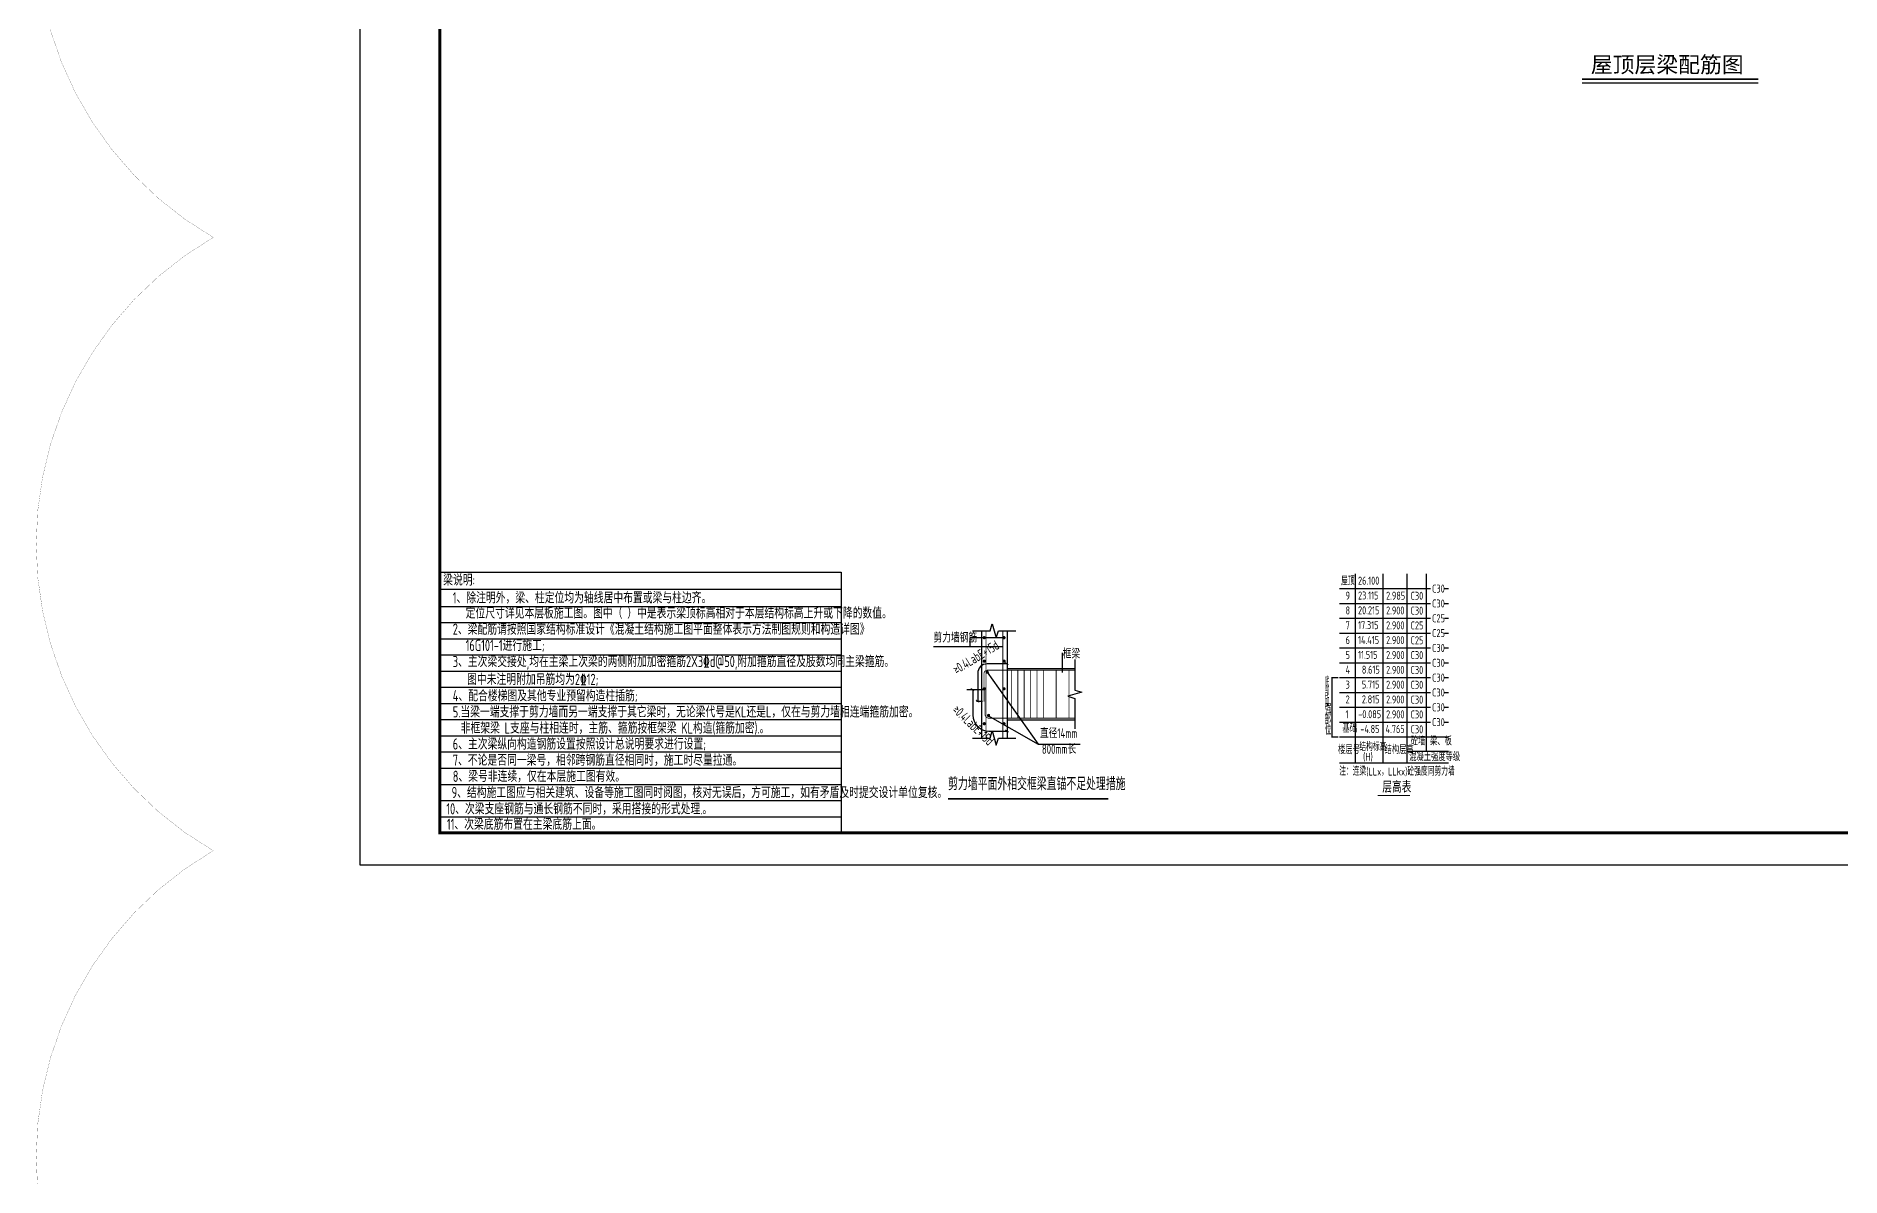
# Model space of a CAD drawing. Extents: x -668857 to 185752, y -270966 to 286822.
# Drawn here: x -114164 to -57771, y -188173 to -152530 of the extents above; entities that cross this region are included whole.
import ezdxf
from ezdxf.enums import TextEntityAlignment as Align

# ---------------------------------------------------------------- set-up
doc = ezdxf.new("R2010")
doc.units = 0
doc.header["$LTSCALE"] = 1000
doc.layers.get('0').update_dxf_attribs({"linetype": 'CONTINUOUS'})
for name, color, linetype in [('-TK', 7, 'CONTINUOUS'), ('DIM', 2, 'CONTINUOUS'), ('LINK', 6, 'CONTINUOUS'), ('REIND', 1, 'CONTINUOUS'), ('S-0-TEXT', 7, 'CONTINUOUS'), ('S-B表格', 2, 'CONTINUOUS'), ('S-引出线', 40, 'CONTINUOUS'), ('S-文字', 7, 'CONTINUOUS'), ('S-表格线', 54, 'CONTINUOUS'), ('TEXT', 2, 'CONTINUOUS'), ('THIN', 7, 'CONTINUOUS')]:
    doc.layers.add(name, color=color, linetype=linetype)
doc.layers.add('7549', color=9, linetype='CONTINUOUS', lineweight=18)
doc.layers.add('审图修改', color=2, linetype='CONTINUOUS', plot=False)
doc.styles.add('-宋体', font='', dxfattribs={"width": 0.7, "height": 300, "bigfont": '宋体.TTF'})
doc.styles.add('TSSD_Norm', font='Tssdeng.shx', dxfattribs={"bigfont": 'tssdchn.shx'})
doc.styles.add('TSSD_REIN', font='tssdeng.shx', dxfattribs={"width": 0.7, "height": 300, "bigfont": 'tssdchn.shx'})
doc.styles.get('-宋体').set_extended_font_data('SimSun')

# ---------------------------------------------------------------- blocks, each defined once
blk = doc.blocks.new('A1')
blk.add_lwpolyline([(0, 59400), (0, 0), (84100, 0), (84100, 59400)], close=True)
at = {"const_width": 100}
blk.add_lwpolyline([(2500, 58400), (2500, 1000), (83100, 1000), (83100, 58400)], close=True, dxfattribs=at)
blk = doc.blocks.new('B20200424131938')
at = {"layer": '7549', "const_width": 40}
blk.add_lwpolyline([(417, 3688), (217, 3688), (217, 1834), (417, 1834)], dxfattribs=at)
at = {"layer": 'S-0-TEXT'}
blk.add_lwpolyline([(1641, 0, 27, 27, 0), (2658, 0, 0, 0, 0)], format="xyseb", dxfattribs=at)
at = {"layer": 'S-B表格'}
for p, q in [((952, 1021), (952, 6932)), ((1817, 1021), (1817, 6932)), ((2567, 1021), (2567, 6932)), ((3167, 1385), (3167, 6932)), ((452, 6469), (3167, 6469)), ((452, 6469), (3167, 6469)), ((3167, 6469), (3298, 6469)), ((3167, 6469), (3298, 6469)), ((3167, 6469), (3298, 6469)), ((3731, 6469), (3862, 6469)), ((3731, 6469), (3862, 6469)), ((3731, 6469), (3862, 6469)), ((452, 6005), (3167, 6005)), ((452, 6005), (3167, 6005)), ((3167, 6005), (3298, 6005)), ((3167, 6005), (3298, 6005)), ((3167, 6005), (3298, 6005)), ((3731, 6005), (3862, 6005)), ((3731, 6005), (3862, 6005)), ((3731, 6005), (3862, 6005)), ((452, 5542), (3167, 5542)), ((452, 5542), (3167, 5542)), ((452, 5078), (3167, 5078)), ((452, 5078), (3167, 5078)), ((3167, 5542), (3298, 5542)), ((3167, 5542), (3298, 5542)), ((3167, 5542), (3298, 5542)), ((3167, 5078), (3298, 5078)), ((3167, 5078), (3298, 5078)), ((3167, 5078), (3298, 5078)), ((3731, 5542), (3862, 5542)), ((3731, 5542), (3862, 5542)), ((3731, 5542), (3862, 5542)), ((3731, 5078), (3862, 5078)), ((3731, 5078), (3862, 5078)), ((3731, 5078), (3862, 5078)), ((452, 4615), (3167, 4615)), ((3167, 4615), (3298, 4615)), ((3731, 4615), (3862, 4615)), ((452, 4151), (3167, 4151)), ((3167, 4151), (3298, 4151)), ((3731, 4151), (3862, 4151)), ((452, 3688), (3167, 3688)), ((3167, 3688), (3298, 3688)), ((3731, 3688), (3862, 3688)), ((452, 3224), (3167, 3224)), ((3167, 3224), (3298, 3224)), ((3731, 3224), (3862, 3224)), ((452, 2761), (3167, 2761)), ((452, 2297), (3167, 2297)), ((3167, 2761), (3298, 2761)), ((3167, 2297), (3298, 2297)), ((3731, 2761), (3862, 2761)), ((3731, 2297), (3862, 2297)), ((452, 1834), (3167, 1834)), ((452, 1834), (3862, 1834)), ((452, 1834), (2854, 1834)), ((452, 1834), (2854, 1834)), ((2567, 1385), (3862, 1385)), ((452, 1021), (3862, 1021))]:
    blk.add_line(p, q, dxfattribs=at)
at = {"style": 'TSSD_REIN'}
for s, width, p, p2 in [('底', 0.535575, (-3, 3408), (134, 3408)), ('部', 0.530918, (-3, 3100), (134, 3100)), ('加', 0.526341, (-3, 2774), (134, 2774))]:
    blk.add_text(s, height=285, dxfattribs=dict(at, width=width)).set_placement(p, p2, align=Align.FIT)
for s, height, width, p in [('强', 285, 0.535575, (-3, 2477)), ('部', 285, 0.535575, (-13, 2146)), ('位', 285, 0.535575, (-3, 1820)), ('砼墙', 250, 0.7, (2681, 1495)), ('梁、板', 250, 0.7, (3279, 1495))]:
    blk.add_text(s, height=height, dxfattribs=dict(at, width=width)).set_placement(p, align=Align.BOTTOM_LEFT)
for s, width, p in [('楼层号', 0.7, (405, 1299)), ('结构标高', 0.65, (1070, 1392)), ('(H)', 0.65, (1188, 1086)), ('结构层高', 0.7, (1860, 1299)), ('混凝土强度等级', 0.7, (2629, 1080))]:
    blk.add_text(s, height=250, dxfattribs=dict(at, width=width)).set_placement(p)
at = {"layer": 'S-0-TEXT', "style": 'TSSD_REIN', "width": 0.7}
blk.add_text('层高表', height=360, dxfattribs=at).set_placement((1790, 90))
at = {"layer": 'S-B表格', "style": 'TSSD_REIN'}
for s, width, p in [('屋顶', 0.65, (503, 6575)), ('26.100', 0.7, (1031, 6590)), ('9', 0.7, (642, 6123)), ('23.115', 0.7, (1031, 6126)), ('2.985', 0.7, (1907, 6121)), ('C30', 0.7, (2675, 6118)), ('C30', 0.65, (3345, 6341)), ('8', 0.7, (642, 5660)), ('20.215', 0.7, (1031, 5663)), ('2.900', 0.7, (1907, 5658)), ('C30', 0.7, (2675, 5654)), ('C30', 0.65, (3345, 5877)), ('C25', 0.65, (3345, 5414)), ('7', 0.7, (642, 5196)), ('17.315', 0.7, (1031, 5199)), ('2.900', 0.7, (1907, 5194)), ('C25', 0.7, (2675, 5191)), ('C25', 0.65, (3345, 4950)), ('6', 0.7, (642, 4733)), ('5', 0.7, (642, 4269)), ('14.415', 0.7, (1031, 4736)), ('11.515', 0.7, (1031, 4272)), ('2.900', 0.7, (1907, 4731)), ('2.900', 0.7, (1907, 4267)), ('C25', 0.7, (2675, 4727)), ('C30', 0.7, (2675, 4264)), ('C30', 0.65, (3345, 4487)), ('4', 0.7, (642, 3806)), ('8.615', 0.7, (1150, 3809)), ('2.900', 0.7, (1907, 3804)), ('C30', 0.7, (2675, 3800)), ('C30', 0.65, (3345, 4023)), ('3', 0.7, (642, 3342)), ('5.715', 0.7, (1150, 3345)), ('2.900', 0.7, (1907, 3340)), ('C30', 0.7, (2675, 3337)), ('C30', 0.65, (3345, 3560)), ('2', 0.7, (642, 2879)), ('2.815', 0.7, (1150, 2882)), ('2.900', 0.7, (1907, 2877)), ('C30', 0.7, (2675, 2873)), ('C30', 0.65, (3345, 3096)), ('C30', 0.65, (3345, 2633)), ('1', 0.7, (642, 2415)), ('-0.085', 0.7, (1038, 2418)), ('2.900', 0.7, (1907, 2413)), ('C30', 0.7, (2675, 2410)), ('C30', 0.65, (3345, 2169)), ('基础', 0.7, (545, 1974)), ('-4.85', 0.7, (1103, 1955)), ('4.765', 0.7, (1891, 1955)), ('C30', 0.7, (2675, 1946))]:
    blk.add_text(s, height=250, dxfattribs=dict(at, width=width)).set_placement(p)
at = {"layer": 'TEXT', "style": 'TSSD_REIN', "width": 0.65}
blk.add_text('注：连梁(LLx，LLkx)砼强度同剪力墙', height=250, dxfattribs=at).set_placement((443, 627))
blk = doc.blocks.new('A$C2E181E2C')
at = {"linetype": 'Continuous'}
for points in [[(1215, 5268), (1765, 5268), (1835, 5488), (1955, 5048), (2025, 5268), (2575, 5268)], [(1495, 5268), (1495, 1922)], [(2295, 5268), (2295, 1922)], [(2295, 4091), (4415, 4091)], [(4415, 4371), (4415, 3421), (4635, 3351), (4195, 3231), (4415, 3161), (4415, 2211)], [(2295, 2491), (4415, 2491)], [(1215, 1922), (1765, 1922), (1835, 2142), (1955, 1702), (2025, 1922), (2575, 1922)]]:
    blk.add_lwpolyline(points, dxfattribs=at)
at = {"linetype": 'Continuous', "const_width": 50}
blk.add_lwpolyline([(453, 25), (5462, 25)], dxfattribs=at)
at = {"layer": 'DIM'}
for p, q in [((2295, 4241), (1678, 4241)), ((1546, 3430), (1042, 3430)), ((1226, 3430), (1226, 2641)), ((1378, 3941), (1378, 3062)), ((1726, 2141), (2295, 2141))]:
    blk.add_line(p, q, dxfattribs=at)
at = {"layer": 'DIM', "const_width": 30}
for points in [[(2232, 4284), (2336, 4212)], [(1164, 3473), (1267, 3401)], [(1324, 3111), (1428, 3039)], [(2243, 2177), (2347, 2104)]]:
    blk.add_lwpolyline(points, dxfattribs=at)
at = {"layer": 'DIM'}
blk.add_lwpolyline([(1532, 3062), (1341, 3062)], dxfattribs=at)
for centre, radius, start, end in [((1678, 3941), 300, 90, 180), ((1726, 2641), 500, 180, 270)]:
    blk.add_arc(centre, radius, start, end, dxfattribs=at)
at = {"layer": 'LINK', "color": 1, "const_width": 25}
for points in [[(1641, 5268), (1641, 1922)], [(2162, 5268), (2162, 1922)], [(2432, 4041), (2432, 2541)], [(2632, 4041), (2632, 2541)], [(2832, 4041), (2832, 2541)], [(3032, 4041), (3032, 2541)], [(3232, 4041), (3232, 2541)], [(3432, 4041), (3432, 2541)], [(3832, 4041), (3832, 2541)], [(4232, 4041), (4232, 2541)]]:
    blk.add_lwpolyline(points, dxfattribs=at)
for points in [[(4415, 4041), (1678, 4041, 0.414214), (1578, 3941), (1578, 3062)], [(1607, 3430), (1607, 2641, 0.300979), (1726, 2541), (4415, 2541)]]:
    blk.add_lwpolyline(points, format="xyb", dxfattribs=at)
at = {"layer": 'REIND', "const_width": 50}
for points in [[(1608, 5058, 1), (1558, 5058, 1)], [(2226, 5058, 1), (2176, 5058, 1)], [(1610, 4324, 1), (1560, 4324, 1)], [(1703, 3978, 1), (1653, 3978, 1)], [(2228, 4324, 1), (2178, 4324, 1)], [(1608, 3461, 1), (1558, 3461, 1)], [(2226, 3461, 1), (2176, 3461, 1)], [(1608, 2370, 1), (1558, 2370, 1)], [(1742, 2629, 1), (1692, 2629, 1)], [(2226, 2370, 1), (2176, 2370, 1)]]:
    blk.add_lwpolyline(points, format="xyb", close=True, dxfattribs=at)
at = {"layer": 'THIN'}
for p, q in [((2162, 4767), (0, 4767)), ((2226, 5058), (1138, 5058)), ((1138, 5058), (1138, 4767)), ((1678, 3978), (3271, 1732)), ((1692, 2629), (3271, 1732)), ((3271, 1732), (4577, 1732))]:
    blk.add_line(p, q, dxfattribs=at)
blk.add_lwpolyline([(4015, 4584), (4015, 3965)], dxfattribs=at)
at = {"layer": 'TEXT', "color": 0, "style": 'TSSD_Norm', "width": 0.7}
blk.add_text('剪力墙平面外相交框梁直锚不足处理措施', height=400, dxfattribs=at).set_placement((454, 172), align=Align.BOTTOM_LEFT)
at = {"layer": 'THIN', "style": 'TSSD_REIN', "width": 0.7}
for s, p in [('剪力墙钢筋', (-2, 4818)), ('框梁', (4036, 4317)), ('直径14mm', (3321, 1833)), ('800mm长', (3383, 1337))]:
    blk.add_text(s, height=300, dxfattribs=at).set_placement(p, align=Align.BOTTOM_LEFT)
for rotation, p in [(31.4301, (766, 3828)), (316.0621, (504, 2706))]:
    blk.add_text('≥0.4LabE+15d', height=300, rotation=rotation, dxfattribs=at).set_placement(p, align=Align.BOTTOM_LEFT)

msp = doc.modelspace()

# ---------------------------------------------------------------- linework, layer by layer
at = {"layer": 'S-B表格', "color": 6, "linetype": 'ByBlock', "ltscale": 0.5, "const_width": 30}
msp.add_lwpolyline([(-73437.84, -169790.18), (-70591.46, -169790.18)], dxfattribs=at)
at = {"layer": 'S-引出线', "color": 3, "const_width": 56}
msp.add_lwpolyline([(-65856.84, -153875.29), (-60354.18, -153875.29)], dxfattribs=at)
at = {"layer": 'S-引出线', "color": 3}
msp.add_lwpolyline([(-65856.84, -153987.29), (-60354.18, -153987.29)], dxfattribs=at)
at = {"layer": 'S-表格线'}
for p, q in [((-101547.8, -169277.76), (-101547.8, -177424.26)), ((-101547.8, -169277.76), (-89008.55, -169277.76)), ((-89008.55, -169277.76), (-89008.55, -177424.26)), ((-101547.8, -169812.51), (-89008.55, -169812.51)), ((-101547.8, -170347.26), (-89008.55, -170347.26)), ((-101547.8, -170852.76), (-89008.55, -170852.76)), ((-101547.8, -171358.26), (-89008.55, -171358.26)), ((-101547.8, -171863.76), (-89008.55, -171863.76)), ((-101547.8, -172369.26), (-89008.55, -172369.26)), ((-101547.8, -172874.76), (-89008.55, -172874.76)), ((-101547.8, -173380.26), (-89008.55, -173380.26)), ((-101547.8, -173885.76), (-89008.55, -173885.76)), ((-101547.8, -174391.26), (-89008.55, -174391.26)), ((-101547.8, -174896.76), (-89008.55, -174896.76)), ((-101547.8, -175402.26), (-89008.55, -175402.26)), ((-101547.8, -175907.76), (-89008.55, -175907.76)), ((-101547.8, -176413.26), (-89008.55, -176413.26)), ((-101547.8, -176918.76), (-89008.55, -176918.76)), ((-101547.8, -177424.26), (-89008.55, -177424.26))]:
    msp.add_line(p, q, dxfattribs=at)
at = {"layer": '审图修改', "const_width": 5}
msp.add_lwpolyline([(-12822.86, -101335.68, -0.57735027), (-12822.86, -120497.2, -0.57735027), (-12822.86, -139658.72, -0.57735027), (-12822.86, -158820.24, -0.57735027), (-12822.86, -177981.76, -0.57735027), (-12822.86, -197143.28, -0.57735027), (-12822.86, -216304.8, -0.57735027), (-12822.86, -235466.32, -0.57735027), (-12822.86, -254627.84, -0.57735027), (-31984.38, -254627.84, -0.57735027), (-51145.9, -254627.84, -0.57735027), (-70307.42, -254627.84, -0.57735027), (-89468.94, -254627.84, -0.57735027), (-108630.46, -254627.84, -0.57735027), (-108630.46, -235466.32, -0.57735027), (-108630.46, -216304.8, -0.57735027), (-108630.46, -197143.28, -0.57735027), (-108630.46, -177981.76, -0.57735027), (-108630.46, -158820.24, -0.57735027), (-108630.46, -139658.72, -0.57735027), (-108630.46, -120497.2, -0.57735027), (-108630.46, -101335.68, -0.57735027)], format="xyb", dxfattribs=at)

# ---------------------------------------------------------------- block references
at = {"layer": '-TK'}
msp.add_blockref('A1', (-104047.8, -178424.26), dxfattribs=at)
msp.add_blockref('A$C2E181E2C', (-86121.41, -176383.13))
at = {"layer": 'S-B表格'}
msp.add_blockref('B20200424131938', (-73889.48, -176258.78), dxfattribs=at)

# ---------------------------------------------------------------- texts
at = {"layer": 'S-文字', "style": '-宋体'}
msp.add_text('屋顶层梁配筋图', height=500, dxfattribs=at).set_placement((-65584.36, -153668.78))
at = {"layer": 'S-文字', "style": 'TSSD_REIN', "width": 0.7}
for s, p in [('梁说明:  ', (-101444.71, -169697.52)), ('1、除注明外，梁、柱定位均为轴线居中布置或梁与柱边齐。', (-101144.86, -170252.94)), ('2、梁配筋请按照国家结构标准设计《混凝土结构施工图平面整体表示方法制图规则和构造详图》', (-101144.86, -171234.69)), ('定位尺寸详见本层板施工图。图中（ ）中是表示梁顶标高相对于本层结构标高上升或下降的数值。', (-100742.07, -170729.19)), ('16G101-1进行施工;', (-100741.85, -171740.19)), ('3、主次梁交接处,均在主梁上次梁的两侧附加加密箍筋2X3\x84d@50,附加箍筋直径及肢数均同主梁箍筋。', (-101144.86, -172245.69)), ('图中未注明附加吊筋均为2%%13212;', (-100697.21, -172802.53)), ('4、配合楼梯图及其他专业预留构造柱插筋;', (-101144.86, -173313.44)), ('5.当梁一端支撑于剪力墙而另一端支撑于其它梁时，无论梁代号是KL还是L，仅在与剪力墙相连端箍筋加密。', (-101144.86, -173818.94)), ('非框架梁 L支座与柱相连时，主筋、箍筋按框架梁 KL构造(箍筋加密).。', (-100897.75, -174322.63)), ('6、主次梁纵向构造钢筋设置按照设计总说明要求进行设置;', (-101144.86, -174821.44)), ('7、不论是否同一梁号，相邻跨钢筋直径相同时，施工时尽量拉通。', (-101144.86, -175326.94)), ('9、结构施工图应与相关建筑、设备等施工图同时阅图，核对无误后，方可施工，如有矛盾及时提交设计单位复核。', (-101180.57, -176337.94)), ('8、梁号非连续，仅在本层施工图有效。', (-101144.86, -175832.44)), ('10、次梁支座钢筋与通长钢筋不同时，采用搭接的形式处理.。', (-101346.52, -176849.21)), ('11、次梁底筋布置在主梁底筋上面。', (-101327.83, -177330.16))]:
    msp.add_text(s, height=350, dxfattribs=at).set_placement(p)

doc.saveas('drawing.dxf')
